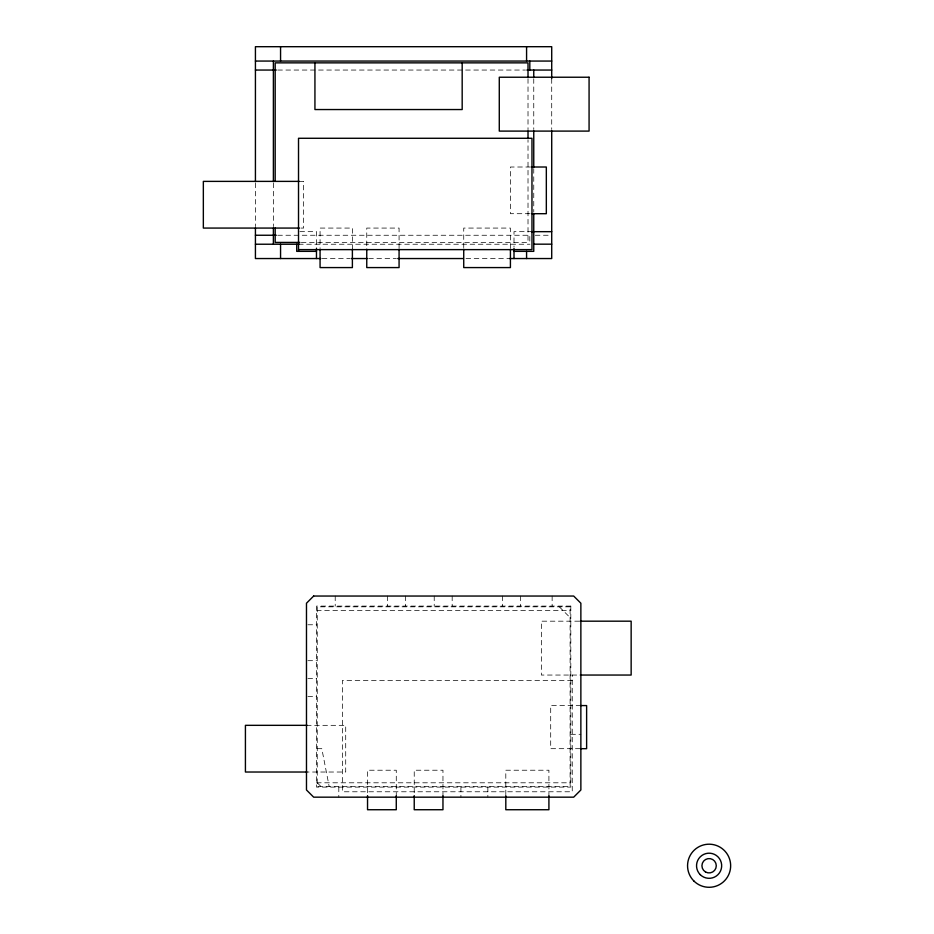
<?xml version="1.0" encoding="UTF-8"?>
<svg xmlns="http://www.w3.org/2000/svg" width="934" height="934" viewBox="0 0 934 934"><rect width="100%" height="100%" fill="white"/><g stroke="black" fill="none" stroke-linecap="round" stroke-linejoin="round"><path stroke-width="0.7" stroke-dasharray="4.67 3.5" d="M277.737 70.05L525.445 70.05M530.524 167.011L510.419 167.011L510.419 213.699L530.524 213.699M299.359 181.383L303.632 181.383L303.632 228.071L299.359 228.071M299.896 231.667L316.474 231.667L316.474 249.623M532.345 231.667L514.004 231.667L514.004 247.136M277.737 235.251L529.812 235.251L529.812 244.229M535.287 235.251L550.348 235.251M301.332 242.431L528.014 242.431L528.014 139.773M298.518 244.229L529.963 244.229M322.23 258.543L349.888 258.543M368.708 258.543L396.366 258.543M466.019 258.543L509.649 258.543M316.533 610.404L570.814 610.404M579.43 621.18L541.37 621.18L541.37 675.048L579.43 675.048M307.916 624.776L316.533 624.776M307.916 660.688L316.533 660.688M307.916 678.644L316.533 678.644M572.25 680.442L342.393 680.442L342.393 791.775L572.25 791.775L572.25 675.048M307.916 696.601L316.533 696.601M580.866 705.579L550.698 705.579L550.698 748.683L580.866 748.683M306.48 725.333L345.708 725.333L345.708 772.021L307.823 772.021M570.814 734.311L580.866 734.311M317.256 748.683L321.81 748.683L329.153 786.393M316.533 782.797L570.814 782.797M559.326 606.82L570.102 617.596M317.256 782.797L320.852 786.393M552.134 596.044L552.134 606.096M551.714 78.736L551.714 129.464M548.912 797.169L548.912 770.223L505.808 770.223L505.808 797.169M533.758 78.736L533.758 129.464M533.758 168.587L533.758 212.065M528.014 78.69L528.014 129.639M520.413 596.044L520.413 606.096M510.419 248.187L510.419 228.071L463.731 228.071L463.731 248.187M502.445 596.044L502.445 606.096M487.852 787.105L487.852 797.169M460.917 787.105L460.917 797.169M452.173 596.044L452.173 606.096M442.961 797.169L442.961 770.223L414.229 770.223L414.229 797.169M434.217 596.044L434.217 606.096M405.484 596.044L405.484 606.096M399.075 248.187L399.075 228.071L366.758 228.071L366.758 249.623M396.273 797.169L396.273 770.223L367.541 770.223L367.541 795.733M387.528 596.044L387.528 606.096M352.387 249.623L352.387 228.071L320.07 228.071L320.07 248.187M338.808 787.105L338.808 797.169M335.213 596.044L335.213 606.096M273.382 183.087L273.382 226.553M255.426 183.087L255.426 226.612M570.814 606.096L316.533 606.096L316.533 787.105L570.814 787.105L570.814 606.096M570.102 606.82L317.256 606.82L317.256 786.393L570.102 786.393L570.102 606.82"/><path stroke-width="1.4" d="M255.426 61.06L551.714 61.06M255.426 70.05L276.289 70.05M526.904 70.05L551.714 70.05M531.971 167.011L546.332 167.011L546.332 213.699L531.971 213.699M299.359 181.383L203.343 181.383L203.343 228.071L299.359 228.071M531.411 231.667L551.714 231.667M255.426 235.251L276.289 235.251M299.872 242.431L275.18 242.431L275.18 228.071M255.426 244.229L299.242 244.229M533.758 244.171L551.714 244.171M298.518 249.623L531.971 249.623L531.971 138.279L298.518 138.279L298.518 251.351M316.474 251.351L296.72 251.351L296.72 244.229M514.004 251.351L533.758 251.351L533.758 213.512M320.829 258.543L255.426 258.543L255.426 228.013M351.277 258.543L367.307 258.543M397.756 258.543L463.171 258.543M509.602 258.543L551.714 258.543L551.714 130.853M580.271 621.18L631.15 621.18L631.15 675.048L580.271 675.048M580.866 705.579L586.622 705.579L586.622 748.683L580.866 748.683M307.204 725.333L245.42 725.333L245.42 772.021L307.204 772.021M551.714 78.619L551.714 46.7L255.426 46.7L255.426 181.64M548.912 795.628L548.912 809.731L505.808 809.731L505.808 795.628M533.758 70.05L533.758 77.288M533.758 130.912L533.758 167.139M529.812 61.06L529.812 70.05M528.014 77.23L528.014 62.858L275.18 62.858L275.18 181.383M528.014 131.099L528.014 138.325M526.578 46.7L526.578 61.06M526.578 251.351L526.578 258.543M514.004 248.526L514.004 258.543M510.419 249.238L510.419 267.579L463.731 267.579L463.731 249.238M462.178 62.858L462.178 109.547L314.933 109.547L314.933 62.858M442.961 795.628L442.961 809.731L414.229 809.731L414.229 795.628M399.075 249.238L399.075 267.579L366.758 267.579L366.758 249.238M396.273 795.628L396.273 809.731L367.541 809.731L367.541 795.628M352.387 249.238L352.387 267.579L320.07 267.579L320.07 249.238M316.474 248.526L316.474 258.543M280.562 46.7L280.562 61.06M280.562 244.229L280.562 258.543M273.382 61.06L273.382 181.628M273.382 228.013L273.382 244.229M313.661 596.044L306.48 603.224L306.48 789.977L313.661 797.169L573.686 797.169L580.866 789.977L580.866 603.224L573.686 596.044L313.661 596.044M589.074 77.23L499.281 77.23L499.281 131.099L589.074 131.099L589.074 77.23M693.869 880.984A21.552 21.552 0 0 0 729.921 871.329A21.552 21.552 0 0 0 703.524 844.931A21.552 21.552 0 0 0 693.869 880.984M705.52 871.971A7.18 7.18 0 0 0 716.285 865.748A7.18 7.18 0 0 0 705.52 859.525A7.18 7.18 0 0 0 705.52 871.971M700.22 874.644A12.574 12.574 0 0 0 721.246 869.005A12.574 12.574 0 0 0 705.859 853.606A12.574 12.574 0 0 0 700.22 874.644"/></g></svg>
